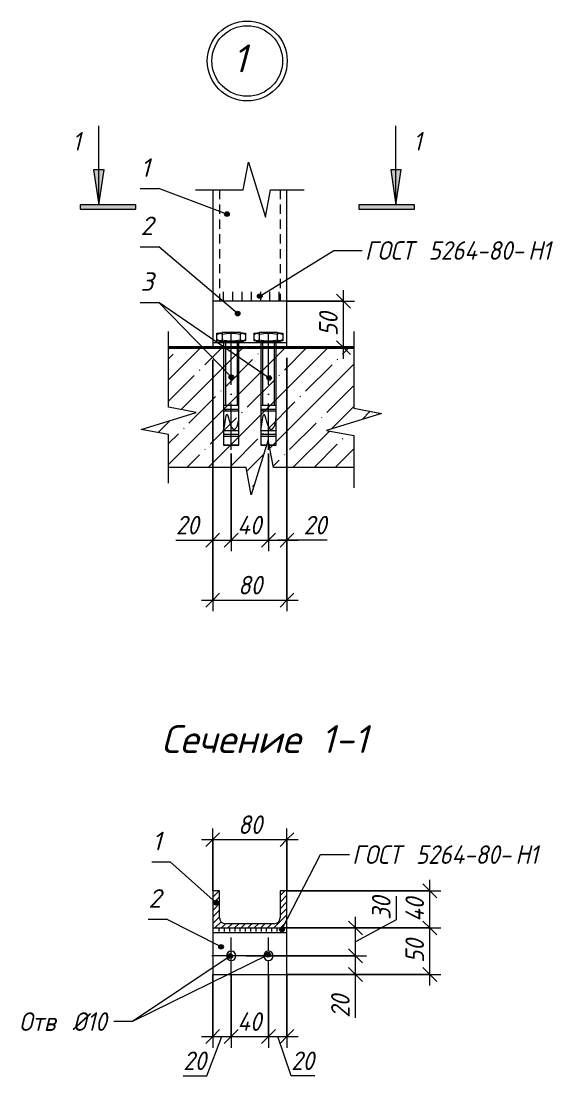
# Model space of a CAD drawing. Header units: millimetres. Extents: x 7563 to 35266, y -386 to 7164.
# Drawn here: x 14346 to 14918, y 3956 to 5092 of the extents above; entities that cross this region are included whole.
import ezdxf

# ---------------------------------------------------------------- set-up
doc = ezdxf.new("R2010")
doc.units = ezdxf.units.MM
doc.linetypes.add('200_ШТРИХ_ш1п0_6_', pattern=[16, 10, -6])
doc.linetypes.add('50_200_ШТРИХ_1Т_ш5_п1_п1_', pattern=[70, 50, -10, 0, -10])
for name, color, linetype, lineweight in [('A-ANNO-DIMS', 7, 'Continuous', 9), ('A-ANNO-DIMS-10', 7, 'Continuous', 9), ('A-ANNO-NOTE', 7, 'Continuous', 9), ('A-DETL', 7, 'Continuous', 9), ('A-DETL-1', 7, 'Continuous', 5), ('A-DETL-2', 7, '200_ШТРИХ_ш1п0_6_', 5), ('A-DETL-4', 7, 'Continuous', 20), ('A-DETL-6', 7, 'Continuous', 40), ('A-DETL-7', 7, '50_200_ШТРИХ_1Т_ш5_п1_п1_', 5), ('A-DETL-CNTR-1', 7, '50_200_ШТРИХ_1Т_ш5_п1_п1_', 5), ('A-DETL-GENF', 7, 'Continuous', 9), ('A-DETL-GENF-1', 7, 'Continuous', 5), ('G-ANNO-TEXT', 7, 'Continuous', 9)]:
    doc.layers.add(name, color=color, linetype=linetype, lineweight=lineweight)
doc.styles.add('ISOCPEUR_B_I', font='', dxfattribs={"height": 30})
doc.styles.add('ISOCPEUR_I', font='isocpeui.ttf', dxfattribs={"width": 0.9, "height": 20})
doc.styles.add('ISOCPEUR_I_4', font='isocpeui.ttf', dxfattribs={"height": 20})
doc.styles.get('ISOCPEUR_B_I').set_extended_font_data('ISOCPEUR', italic=True, bold=True)
doc.dimstyles.new('ISO-2_0_0_9К_СРЕДНИЙ', dxfattribs={"dimscale": 304.8, "dimtxt": 19.919624, "dimasz": 0.049213, "dimexe": 0.03937, "dimexo": 0, "dimgap": 0, "dimtad": 1, "dimdec": 0, "dimzin": 0, "dimdsep": 46, "dimtxsty": 'ISOCPEUR_I', "dimblk1": 'OBLIQUE', "dimblk2": 'OBLIQUE', "dimsah": 1, "dimcen": 0.09, "dimdle": 0.03937, "dimazin": 0, "dimtfac": 1, "dimtdec": 4, "dimtix": 1, "dimtmove": 0, "dimatfit": 3, "dimfxl": 1, "dimtvp": 1, "dimtolj": 1, "dimtzin": 0, "dimarcsym": 2})
doc.dimstyles.new('ISO-2_0_0_9К_СРЕДНИЙ_1', dxfattribs={"dimscale": 304.8, "dimtxt": 19.919624, "dimasz": 0.049213, "dimexe": 0.03937, "dimexo": 0, "dimgap": 0, "dimtad": 1, "dimdec": 0, "dimzin": 0, "dimdsep": 46, "dimtxsty": 'ISOCPEUR_I', "dimblk1": 'OBLIQUE', "dimblk2": 'OBLIQUE', "dimsah": 1, "dimcen": 0.09, "dimdle": 0.03937, "dimazin": 0, "dimtfac": 1, "dimtdec": 4, "dimtix": 1, "dimtmove": 1, "dimatfit": 3, "dimfxl": 1, "dimtvp": 1, "dimtolj": 1, "dimtzin": 0, "dimarcsym": 2})

# ---------------------------------------------------------------- blocks, each defined once
blk = doc.blocks.new('DIMBLOCK53-АР1_Узлы металлических стоек  2 этажа')
at = {"layer": 'A-ANNO-DIMS-10'}
for p, q in [((14551.8, 4672.7), (14551.8, 4521.1)), ((14551.8, 4533.1), (14551.8, 4672.7)), ((14571.8, 4626.5), (14571.8, 4521.1)), ((14571.8, 4533.1), (14571.8, 4626.5)), ((14512.2, 4533.1), (14537.5, 4533.1)), ((14537.5, 4533.1), (14561.8, 4533.1)), ((14539.8, 4533.1), (14571.8, 4533.1))]:
    blk.add_line(p, q, dxfattribs=at)
at = {"layer": 'A-ANNO-DIMS-10', "lineweight": 20}
for p, q in [((14551.8, 4533.1), (14544.3, 4525.6)), ((14551.8, 4533.1), (14559.3, 4540.6)), ((14571.8, 4533.1), (14564.3, 4525.6)), ((14571.8, 4533.1), (14579.3, 4540.6))]:
    blk.add_line(p, q, dxfattribs=at)
at = {"layer": 'A-ANNO-DIMS-10', "color": 0, "insert": (14512.2, 4559.2), "char_height": 20, "width": 30.339, "attachment_point": 1, "line_spacing_factor": 1.149209, "style": 'ISOCPEUR_I'}
blk.add_mtext('20', dxfattribs=at)
blk = doc.blocks.new('_Oblique')
at = {"color": 0, "linetype": 'ByBlock', "lineweight": -2}
blk.add_line((-0.5, -0.5), (0.5, 0.5), dxfattribs=at)
blk = doc.blocks.new('DIMBLOCK54-АР1_Узлы металлических стоек  2 этажа')
at = {"layer": 'A-ANNO-DIMS-10'}
for p, q in [((14571.8, 4626.5), (14571.8, 4521.1)), ((14571.8, 4533.1), (14571.8, 4626.5)), ((14611.8, 4626.5), (14611.8, 4521.1)), ((14611.8, 4533.1), (14611.8, 4626.5)), ((14571.8, 4533.1), (14611.8, 4533.1))]:
    blk.add_line(p, q, dxfattribs=at)
at = {"layer": 'A-ANNO-DIMS-10', "lineweight": 20}
for p, q in [((14571.8, 4533.1), (14564.3, 4525.6)), ((14571.8, 4533.1), (14579.3, 4540.6)), ((14611.8, 4533.1), (14604.3, 4525.6)), ((14611.8, 4533.1), (14619.3, 4540.6))]:
    blk.add_line(p, q, dxfattribs=at)
at = {"layer": 'A-ANNO-DIMS-10', "color": 0, "insert": (14578.4, 4559.2), "char_height": 20, "width": 32.178, "attachment_point": 1, "line_spacing_factor": 1.149209, "style": 'ISOCPEUR_I'}
blk.add_mtext('40', dxfattribs=at)
blk = doc.blocks.new('DIMBLOCK55-АР1_Узлы металлических стоек  2 этажа')
at = {"layer": 'A-ANNO-DIMS-10'}
for p, q in [((14631.8, 4729.3), (14631.8, 4521.1)), ((14631.8, 4533.1), (14631.8, 4729.3)), ((14611.8, 4626.5), (14611.8, 4521.1)), ((14611.8, 4533.1), (14611.8, 4626.5)), ((14611.8, 4533.1), (14643.8, 4533.1)), ((14649.7, 4533.1), (14621.8, 4533.1)), ((14675, 4533.1), (14649.7, 4533.1))]:
    blk.add_line(p, q, dxfattribs=at)
at = {"layer": 'A-ANNO-DIMS-10', "lineweight": 20}
for p, q in [((14611.8, 4533.1), (14604.3, 4525.6)), ((14611.8, 4533.1), (14619.3, 4540.6)), ((14631.8, 4533.1), (14624.3, 4525.6)), ((14631.8, 4533.1), (14639.3, 4540.6))]:
    blk.add_line(p, q, dxfattribs=at)
at = {"layer": 'A-ANNO-DIMS-10', "color": 0, "insert": (14649.7, 4559.2), "char_height": 20, "width": 30.339, "attachment_point": 1, "line_spacing_factor": 1.149209, "style": 'ISOCPEUR_I'}
blk.add_mtext('20', dxfattribs=at)
blk = doc.blocks.new('DIMBLOCK56-АР1_Узлы металлических стоек  2 этажа')
at = {"layer": 'A-ANNO-DIMS-10', "lineweight": 20}
for p, q in [((14692.5, 4790.3), (14685, 4797.8)), ((14692.5, 4790.3), (14700, 4782.8)), ((14692.5, 4740.3), (14685, 4747.8)), ((14692.5, 4740.3), (14700, 4732.8))]:
    blk.add_line(p, q, dxfattribs=at)
at = {"layer": 'A-ANNO-DIMS-10'}
for p, q in [((14692.5, 4728.3), (14692.5, 4802.3)), ((14631.8, 4790.3), (14704.5, 4790.3)), ((14692.5, 4790.3), (14631.8, 4790.3)), ((14639.6, 4740.3), (14704.5, 4740.3)), ((14692.5, 4740.3), (14639.6, 4740.3))]:
    blk.add_line(p, q, dxfattribs=at)
at = {"layer": 'A-ANNO-DIMS-10', "color": 0, "insert": (14666.4, 4752.7), "char_height": 20, "width": 30.339, "attachment_point": 1, "rotation": 90, "line_spacing_factor": 1.149209, "style": 'ISOCPEUR_I'}
blk.add_mtext('50', dxfattribs=at)
blk = doc.blocks.new('DIMBLOCK57-АР1_Узлы металлических стоек  2 этажа')
at = {"layer": 'A-ANNO-DIMS-10'}
for p, q in [((14551.8, 4727), (14551.8, 4456.5)), ((14551.8, 4468.5), (14551.8, 4727)), ((14631.8, 4727), (14631.8, 4456.5)), ((14631.8, 4468.5), (14631.8, 4727)), ((14539.8, 4468.5), (14643.8, 4468.5))]:
    blk.add_line(p, q, dxfattribs=at)
at = {"layer": 'A-ANNO-DIMS-10', "lineweight": 20}
for p, q in [((14551.8, 4468.5), (14559.3, 4476)), ((14631.8, 4468.5), (14639.3, 4476)), ((14551.8, 4468.5), (14544.3, 4461)), ((14631.8, 4468.5), (14624.3, 4461))]:
    blk.add_line(p, q, dxfattribs=at)
at = {"layer": 'A-ANNO-DIMS-10', "color": 0, "insert": (14579.2, 4494.6), "char_height": 20, "width": 30.339, "attachment_point": 1, "line_spacing_factor": 1.149209, "style": 'ISOCPEUR_I'}
blk.add_mtext('80', dxfattribs=at)
blk = doc.blocks.new('DIMBLOCK58-АР1_Узлы металлических стоек  2 этажа')
at = {"layer": 'A-ANNO-DIMS-10', "lineweight": 20}
for p, q in [((14705.5, 4085.5), (14698, 4093)), ((14705.5, 4085.5), (14713, 4078)), ((14705.5, 4065.5), (14698, 4073)), ((14705.5, 4065.5), (14713, 4058))]:
    blk.add_line(p, q, dxfattribs=at)
at = {"layer": 'A-ANNO-DIMS-10'}
for p, q in [((14587.8, 4085.5), (14717.5, 4085.5)), ((14705.5, 4085.5), (14587.8, 4085.5)), ((14705.5, 4053.5), (14705.5, 4085.5)), ((14631.8, 4065.5), (14717.5, 4065.5)), ((14705.5, 4065.5), (14631.8, 4065.5)), ((14705.5, 4044.1), (14705.5, 4075.5)), ((14705.5, 4018.8), (14705.5, 4044.1))]:
    blk.add_line(p, q, dxfattribs=at)
at = {"layer": 'A-ANNO-DIMS-10', "color": 0, "insert": (14679.3, 4018.8), "char_height": 20, "width": 30.339, "attachment_point": 1, "rotation": 90, "line_spacing_factor": 1.149209, "style": 'ISOCPEUR_I'}
blk.add_mtext('20', dxfattribs=at)
blk = doc.blocks.new('DIMBLOCK59-АР1_Узлы металлических стоек  2 этажа')
at = {"layer": 'A-ANNO-DIMS-10'}
for p, q in [((14749.4, 4149.6), (14749.4, 4124.3)), ((14705.5, 4085.5), (14705.5, 4127.5)), ((14749.4, 4124.3), (14705.5, 4100.5)), ((14626.5, 4115.5), (14717.5, 4115.5)), ((14705.5, 4115.5), (14626.5, 4115.5)), ((14587.8, 4085.5), (14717.5, 4085.5)), ((14705.5, 4085.5), (14587.8, 4085.5))]:
    blk.add_line(p, q, dxfattribs=at)
at = {"layer": 'A-ANNO-DIMS-10', "lineweight": 20}
for p, q in [((14705.5, 4115.5), (14698, 4123)), ((14705.5, 4115.5), (14713, 4108)), ((14705.5, 4085.5), (14698, 4093)), ((14705.5, 4085.5), (14713, 4078))]:
    blk.add_line(p, q, dxfattribs=at)
at = {"layer": 'A-ANNO-DIMS-10', "color": 0, "insert": (14723.3, 4124.3), "char_height": 20, "width": 30.339, "attachment_point": 1, "rotation": 90, "line_spacing_factor": 1.149209, "style": 'ISOCPEUR_I'}
blk.add_mtext('30', dxfattribs=at)
blk = doc.blocks.new('DIMBLOCK60-АР1_Узлы металлических стоек  2 этажа')
at = {"layer": 'A-ANNO-DIMS-10', "lineweight": 20}
for p, q in [((14785.5, 4115.5), (14778, 4123)), ((14785.5, 4115.5), (14793, 4108)), ((14785.5, 4065.5), (14778, 4073)), ((14785.5, 4065.5), (14793, 4058))]:
    blk.add_line(p, q, dxfattribs=at)
at = {"layer": 'A-ANNO-DIMS-10'}
for p, q in [((14631.8, 4115.5), (14797.5, 4115.5)), ((14785.5, 4115.5), (14631.8, 4115.5)), ((14785.5, 4053.5), (14785.5, 4115.5)), ((14631.8, 4065.5), (14797.5, 4065.5)), ((14785.5, 4065.5), (14631.8, 4065.5))]:
    blk.add_line(p, q, dxfattribs=at)
at = {"layer": 'A-ANNO-DIMS-10', "color": 0, "insert": (14759.3, 4077.9), "char_height": 20, "width": 30.339, "attachment_point": 1, "rotation": 90, "line_spacing_factor": 1.149209, "style": 'ISOCPEUR_I'}
blk.add_mtext('50', dxfattribs=at)
blk = doc.blocks.new('DIMBLOCK61-АР1_Узлы металлических стоек  2 этажа')
at = {"layer": 'A-ANNO-DIMS-10', "lineweight": 20}
for p, q in [((14785.5, 4155.5), (14778, 4163)), ((14785.5, 4155.5), (14793, 4148)), ((14785.5, 4115.5), (14778, 4123)), ((14785.5, 4115.5), (14793, 4108))]:
    blk.add_line(p, q, dxfattribs=at)
at = {"layer": 'A-ANNO-DIMS-10'}
for p, q in [((14785.5, 4115.5), (14785.5, 4167.5)), ((14631.8, 4155.5), (14797.5, 4155.5)), ((14785.5, 4155.5), (14631.8, 4155.5)), ((14631.8, 4115.5), (14797.5, 4115.5)), ((14785.5, 4115.5), (14631.8, 4115.5))]:
    blk.add_line(p, q, dxfattribs=at)
at = {"layer": 'A-ANNO-DIMS-10', "color": 0, "insert": (14759.3, 4122.1), "char_height": 20, "width": 32.178, "attachment_point": 1, "rotation": 90, "line_spacing_factor": 1.149209, "style": 'ISOCPEUR_I'}
blk.add_mtext('40', dxfattribs=at)
blk = doc.blocks.new('DIMBLOCK62-АР1_Узлы металлических стоек  2 этажа')
at = {"layer": 'A-ANNO-DIMS-10'}
for p, q in [((14551.8, 4065.5), (14551.8, 3986.6)), ((14551.8, 3998.6), (14551.8, 4065.5)), ((14571.8, 4065.2), (14571.8, 3986.6)), ((14571.8, 3998.6), (14571.8, 4065.2)), ((14539.8, 3998.6), (14571.8, 3998.6)), ((14545.4, 3956.4), (14561.8, 3998.6)), ((14520.1, 3956.4), (14545.4, 3956.4))]:
    blk.add_line(p, q, dxfattribs=at)
at = {"layer": 'A-ANNO-DIMS-10', "lineweight": 20}
for p, q in [((14551.8, 3998.6), (14544.3, 3991.1)), ((14551.8, 3998.6), (14559.3, 4006.1)), ((14571.8, 3998.6), (14564.3, 3991.1)), ((14571.8, 3998.6), (14579.3, 4006.1))]:
    blk.add_line(p, q, dxfattribs=at)
at = {"layer": 'A-ANNO-DIMS-10', "color": 0, "insert": (14520.1, 3982.5), "char_height": 20, "width": 30.339, "attachment_point": 1, "line_spacing_factor": 1.149209, "style": 'ISOCPEUR_I'}
blk.add_mtext('20', dxfattribs=at)
blk = doc.blocks.new('DIMBLOCK63-АР1_Узлы металлических стоек  2 этажа')
at = {"layer": 'A-ANNO-DIMS-10'}
for p, q in [((14571.8, 4065.2), (14571.8, 3986.6)), ((14571.8, 3998.6), (14571.8, 4065.2)), ((14611.8, 4065.2), (14611.8, 3986.6)), ((14611.8, 3998.6), (14611.8, 4065.2)), ((14571.8, 3998.6), (14611.8, 3998.6))]:
    blk.add_line(p, q, dxfattribs=at)
at = {"layer": 'A-ANNO-DIMS-10', "lineweight": 20}
for p, q in [((14571.8, 3998.6), (14564.3, 3991.1)), ((14571.8, 3998.6), (14579.3, 4006.1)), ((14611.8, 3998.6), (14604.3, 3991.1)), ((14611.8, 3998.6), (14619.3, 4006.1))]:
    blk.add_line(p, q, dxfattribs=at)
at = {"layer": 'A-ANNO-DIMS-10', "color": 0, "insert": (14578.4, 4024.7), "char_height": 20, "width": 32.178, "attachment_point": 1, "line_spacing_factor": 1.149209, "style": 'ISOCPEUR_I'}
blk.add_mtext('40', dxfattribs=at)
blk = doc.blocks.new('DIMBLOCK64-АР1_Узлы металлических стоек  2 этажа')
at = {"layer": 'A-ANNO-DIMS-10'}
for p, q in [((14631.8, 4065.5), (14631.8, 3986.6)), ((14631.8, 3998.6), (14631.8, 4065.5)), ((14611.8, 4065.2), (14611.8, 3986.6)), ((14611.8, 3998.6), (14611.8, 4065.2)), ((14611.8, 3998.6), (14643.8, 3998.6)), ((14636.3, 3956.4), (14621.8, 3998.6)), ((14661.6, 3956.4), (14636.3, 3956.4))]:
    blk.add_line(p, q, dxfattribs=at)
at = {"layer": 'A-ANNO-DIMS-10', "lineweight": 20}
for p, q in [((14611.8, 3998.6), (14604.3, 3991.1)), ((14611.8, 3998.6), (14619.3, 4006.1)), ((14631.8, 3998.6), (14624.3, 3991.1)), ((14631.8, 3998.6), (14639.3, 4006.1))]:
    blk.add_line(p, q, dxfattribs=at)
at = {"layer": 'A-ANNO-DIMS-10', "color": 0, "insert": (14636.3, 3982.5), "char_height": 20, "width": 30.339, "attachment_point": 1, "line_spacing_factor": 1.149209, "style": 'ISOCPEUR_I'}
blk.add_mtext('20', dxfattribs=at)
blk = doc.blocks.new('DIMBLOCK65-АР1_Узлы металлических стоек  2 этажа')
at = {"layer": 'A-ANNO-DIMS-10'}
for p, q in [((14551.8, 4155.5), (14551.8, 4222.6)), ((14631.8, 4155.5), (14631.8, 4222.6)), ((14539.8, 4210.6), (14643.8, 4210.6)), ((14551.8, 4210.6), (14551.8, 4155.5)), ((14631.8, 4210.6), (14631.8, 4155.5))]:
    blk.add_line(p, q, dxfattribs=at)
at = {"layer": 'A-ANNO-DIMS-10', "lineweight": 20}
for p, q in [((14551.8, 4210.6), (14559.3, 4218.1)), ((14631.8, 4210.6), (14639.3, 4218.1)), ((14551.8, 4210.6), (14544.3, 4203.1)), ((14631.8, 4210.6), (14624.3, 4203.1))]:
    blk.add_line(p, q, dxfattribs=at)
at = {"layer": 'A-ANNO-DIMS-10', "color": 0, "insert": (14579.2, 4236.7), "char_height": 20, "width": 30.339, "attachment_point": 1, "line_spacing_factor": 1.149209, "style": 'ISOCPEUR_I'}
blk.add_mtext('80', dxfattribs=at)
blk = doc.blocks.new('_AT__Текстовая выноска1 - _AT__Текстовая выноска 2-25057224-АР1_Узлы металлических стоек  2 этажа')
at = {"layer": 'A-ANNO-NOTE'}
blk.add_line((0, 0), (2, 0), dxfattribs=at)

msp = doc.modelspace()

# ---------------------------------------------------------------- hatches: boundary and pattern name
at = {"layer": 'A-ANNO-NOTE'}
h = msp.add_hatch(color=256, dxfattribs=at)
edge = h.paths.add_edge_path(flags=0)
edge.add_arc((14567.2, 4884.1), 2.5, 0, 360)
h = msp.add_hatch(color=256, dxfattribs=at)
edge = h.paths.add_edge_path(flags=0)
edge.add_arc((14578.7, 4776.9), 2.5, 0, 360)
h = msp.add_hatch(color=256, dxfattribs=at)
edge = h.paths.add_edge_path(flags=0)
edge.add_arc((14571.9, 4708.4), 2.5, 0, 360)
h = msp.add_hatch(color=256, dxfattribs=at)
edge = h.paths.add_edge_path(flags=0)
edge.add_arc((14612.6, 4707.6), 2.5, 0, 360)
h = msp.add_hatch(color=256, dxfattribs=at)
edge = h.paths.add_edge_path(flags=0)
edge.add_arc((14555.6, 4142.7), 2.5, 0, 360)
h = msp.add_hatch(color=256, dxfattribs=at)
edge = h.paths.add_edge_path(flags=0)
edge.add_arc((14560.8, 4095.2), 2.5, 0, 360)
at = {"layer": 'A-DETL-GENF'}
for points in [[(14429.2, 4894), (14434.9, 4931.7), (14423.6, 4931.7)], [(14749.1, 4894), (14754.8, 4931.7), (14743.5, 4931.7)], [(14434.9, 4889.3), (14469.1, 4889.3), (14469.1, 4894), (14409.2, 4894), (14409.2, 4889.3), (14429.9, 4889.3)], [(14769.1, 4889.3), (14769.1, 4894), (14709.2, 4894), (14709.2, 4889.3), (14754.8, 4889.3)]]:
    msp.add_hatch(color=256, dxfattribs=at).paths.add_polyline_path(points, flags=0)
at = {"layer": 'A-DETL-GENF-1'}
h = msp.add_hatch(dxfattribs=at)
h.set_pattern_fill('FP_11', color=256, style=0, pattern_type=2)
h.set_pattern_definition([(45, (9342.606, 0), (-22.80985, 22.80985), []), (45, (9365.416, 0), (-22.80985, 22.80985), [40.323, -8.065, 0.671, -7.394])])
h.paths.add_polyline_path([(14593.2, 4581.7), (14611.6, 4640.9), (14617.2, 4611.3), (14703.9, 4611.3), (14703.9, 4645.6), (14674.3, 4651.1), (14733.5, 4669.5), (14703.9, 4675), (14703.9, 4740.3), (14504.4, 4740.3), (14504.4, 4676.1), (14534, 4670.6), (14474.8, 4652.2), (14504.4, 4646.7), (14504.4, 4611.3), (14587.7, 4611.3)], flags=0)
h = msp.add_hatch(dxfattribs=at)
h.set_pattern_fill('FP_12', color=256, style=0, pattern_type=2)
h.set_pattern_definition([(45, (9342.606, 0), (-3.535534, 3.535534), [])])
h.paths.add_polyline_path([(14631.8, 4115.5), (14631.8, 4155.5), (14624.4, 4155.5), (14624.4, 4126.5), (14624.2, 4124.9), (14623.5, 4123.3), (14622.5, 4121.9), (14621.1, 4120.9), (14619.6, 4120.3), (14617.9, 4120), (14565.7, 4120), (14564, 4120.3), (14562.4, 4120.9), (14561.1, 4121.9), (14560.1, 4123.3), (14559.4, 4124.9), (14559.2, 4126.5), (14559.2, 4155.5), (14551.8, 4155.5), (14551.8, 4115.5)], flags=0)
at = {"layer": 'G-ANNO-TEXT'}
h = msp.add_hatch(color=256, dxfattribs=at)
edge = h.paths.add_edge_path(flags=0)
edge.add_arc((14602.4, 4795.7), 2.5, 0, 360)
h = msp.add_hatch(color=256, dxfattribs=at)
edge = h.paths.add_edge_path(flags=0)
edge.add_arc((14626.4, 4113.7), 2.5, 0, 360)
h = msp.add_hatch(color=256, dxfattribs=at)
edge = h.paths.add_edge_path(flags=0)
edge.add_arc((14611.5, 4086.7), 2.5, 0, 360)
h = msp.add_hatch(color=256, dxfattribs=at)
edge = h.paths.add_edge_path(flags=0)
edge.add_arc((14570.7, 4085.2), 2.5, 0, 360)

# ---------------------------------------------------------------- linework, layer by layer
at = {"layer": 'A-ANNO-NOTE'}
for p, q in [((14567.2, 4884.1), (14493.7, 4911.6)), ((14578.7, 4776.9), (14493.7, 4848.8)), ((14612.6, 4707.6), (14493.7, 4788.8)), ((14571.9, 4708.4), (14493.7, 4788.8)), ((14555.6, 4142.7), (14506.2, 4186.6)), ((14560.8, 4095.2), (14502.2, 4124.8))]:
    msp.add_line(p, q, dxfattribs=at)
for centre in [(14567.2, 4884.1), (14578.7, 4776.9), (14571.9, 4708.4), (14612.6, 4707.6), (14555.6, 4142.7), (14560.8, 4095.2)]:
    msp.add_circle(centre, 2.5, dxfattribs=at)
at = {"layer": 'A-DETL'}
for p, q in [((14423.6, 4931.7), (14429.2, 4894)), ((14434.9, 4931.7), (14423.6, 4931.7)), ((14429.2, 4894), (14434.9, 4931.7)), ((14584.8, 4910.3), (14590.3, 4939.9)), ((14590.3, 4939.9), (14608.7, 4880.7)), ((14754.8, 4931.7), (14743.5, 4931.7)), ((14743.5, 4931.7), (14749.1, 4894)), ((14749.1, 4894), (14754.8, 4931.7)), ((14533.3, 4910.3), (14584.8, 4910.3)), ((14551.8, 4910.3), (14551.8, 4790.3)), ((14608.7, 4880.7), (14614.2, 4910.3)), ((14614.2, 4910.3), (14650.2, 4910.3)), ((14631.8, 4790.3), (14631.8, 4910.3)), ((14409.2, 4894), (14409.2, 4889.3)), ((14429.2, 4894), (14409.2, 4894)), ((14409.2, 4889.3), (14469.1, 4889.3)), ((14469.1, 4894), (14429.2, 4894)), ((14469.1, 4889.3), (14469.1, 4894)), ((14749.1, 4894), (14709.2, 4894)), ((14709.2, 4894), (14709.2, 4889.3)), ((14709.2, 4889.3), (14769.1, 4889.3)), ((14769.1, 4894), (14749.1, 4894)), ((14769.1, 4889.3), (14769.1, 4894)), ((14563.5, 4790.3), (14563.5, 4800.3)), ((14573.5, 4790.3), (14573.5, 4800.3)), ((14583.5, 4790.3), (14583.5, 4800.3)), ((14593.5, 4790.3), (14593.5, 4800.3)), ((14603.5, 4790.3), (14603.5, 4800.3)), ((14613.5, 4790.3), (14613.5, 4800.3)), ((14623.5, 4790.3), (14623.5, 4800.3)), ((14631.8, 4790.3), (14551.8, 4790.3)), ((14551.8, 4790.3), (14551.8, 4745.3)), ((14631.8, 4745.3), (14631.8, 4790.3)), ((14504.4, 4676.1), (14504.4, 4757.5)), ((14703.9, 4757.5), (14703.9, 4675)), ((14631.8, 4745.3), (14551.8, 4745.3)), ((14551.8, 4745.3), (14551.8, 4740.3)), ((14631.8, 4740.3), (14631.8, 4745.3)), ((14474.8, 4652.2), (14534, 4670.6)), ((14534, 4670.6), (14504.4, 4676.1)), ((14733.5, 4669.5), (14674.3, 4651.1)), ((14703.9, 4675), (14733.5, 4669.5)), ((14504.4, 4646.7), (14474.8, 4652.2)), ((14504.4, 4594.5), (14504.4, 4646.7)), ((14674.3, 4651.1), (14703.9, 4645.6)), ((14703.9, 4645.6), (14703.9, 4589.2)), ((14611.6, 4640.9), (14593.2, 4581.7)), ((14617.2, 4611.3), (14611.6, 4640.9)), ((14587.7, 4611.3), (14504.4, 4611.3)), ((14593.2, 4581.7), (14587.7, 4611.3)), ((14703.9, 4611.3), (14617.2, 4611.3)), ((14551.8, 4115.5), (14551.8, 4065.5)), ((14558.5, 4115.5), (14558.5, 4111.7)), ((14564.2, 4115.5), (14564.2, 4111.7)), ((14569.8, 4115.5), (14569.8, 4111.7)), ((14575.5, 4115.5), (14575.5, 4111.7)), ((14581.2, 4115.5), (14581.2, 4111.7)), ((14586.9, 4115.5), (14586.9, 4111.7)), ((14592.5, 4115.5), (14592.5, 4111.7)), ((14598.2, 4115.5), (14598.2, 4111.7)), ((14603.9, 4115.5), (14603.9, 4111.7)), ((14609.5, 4115.5), (14609.5, 4111.7)), ((14615.2, 4115.5), (14615.2, 4111.7)), ((14620.9, 4115.5), (14620.9, 4111.7)), ((14626.5, 4115.5), (14626.5, 4111.7)), ((14631.8, 4065.5), (14631.8, 4115.5)), ((14551.8, 4110.5), (14631.8, 4110.5)), ((14551.8, 4065.5), (14631.8, 4065.5))]:
    msp.add_line(p, q, dxfattribs=at)
for radius in [43, 38]:
    msp.add_circle((14589, 5048.9), radius, dxfattribs=at)
for centre, start, end in [((14571.8, 4085.5), 90, 270), ((14571.8, 4085.5), 270, 90), ((14611.8, 4085.5), 90, 270), ((14611.8, 4085.5), 270, 90)]:
    msp.add_arc(centre, 5, start, end, dxfattribs=at)
at = {"layer": 'A-DETL-1'}
for p, q in [((14429.2, 4894), (14429.2, 4979)), ((14749.1, 4894), (14749.1, 4979)), ((14556.4, 4755.7), (14561.9, 4756.5)), ((14556.4, 4747.5), (14556.4, 4755.7)), ((14561.9, 4746.7), (14556.4, 4747.5)), ((14581.7, 4756.5), (14561.9, 4756.5)), ((14561.9, 4756.5), (14561.9, 4746.7)), ((14581.7, 4756.5), (14587.2, 4755.7)), ((14581.7, 4746.7), (14581.7, 4756.5)), ((14587.2, 4747.5), (14581.7, 4746.7)), ((14587.2, 4755.7), (14587.2, 4747.5)), ((14596.4, 4755.7), (14601.9, 4756.5)), ((14596.4, 4747.5), (14596.4, 4755.7)), ((14601.9, 4746.7), (14596.4, 4747.5)), ((14621.7, 4756.5), (14601.9, 4756.5)), ((14601.9, 4756.5), (14601.9, 4746.7)), ((14621.7, 4756.5), (14627.2, 4755.7)), ((14621.7, 4746.7), (14621.7, 4756.5)), ((14627.2, 4747.5), (14621.7, 4746.7)), ((14627.2, 4755.7), (14627.2, 4747.5)), ((14584.5, 4746.7), (14559.1, 4746.7)), ((14559.1, 4746.7), (14559.1, 4745.3)), ((14584.5, 4745.3), (14559.1, 4745.3)), ((14581.7, 4746.7), (14561.9, 4746.7)), ((14563.5, 4745.3), (14563.5, 4635.3)), ((14565.6, 4745.3), (14565.6, 4678.3)), ((14578, 4745.3), (14578, 4678.3)), ((14580.1, 4635.3), (14580.1, 4745.3)), ((14584.5, 4745.3), (14584.5, 4746.7)), ((14624.5, 4746.7), (14599.1, 4746.7)), ((14599.1, 4746.7), (14599.1, 4745.3)), ((14624.5, 4745.3), (14599.1, 4745.3)), ((14621.7, 4746.7), (14601.9, 4746.7)), ((14603.5, 4745.3), (14603.5, 4635.3)), ((14605.6, 4745.3), (14605.6, 4678.3)), ((14618, 4745.3), (14618, 4678.3)), ((14620.1, 4635.3), (14620.1, 4745.3)), ((14624.5, 4745.3), (14624.5, 4746.7)), ((14563.5, 4678.3), (14580.1, 4678.3)), ((14563.5, 4674.1), (14580.1, 4674.1)), ((14563.5, 4672.1), (14580.1, 4672.1)), ((14565.6, 4674.1), (14565.6, 4672.1)), ((14565.7, 4674.1), (14565.7, 4672.1)), ((14603.5, 4678.3), (14620.1, 4678.3)), ((14603.5, 4674.1), (14620.1, 4674.1)), ((14603.5, 4672.1), (14620.1, 4672.1)), ((14605.6, 4674.1), (14605.6, 4672.1)), ((14605.7, 4674.1), (14605.7, 4672.1)), ((14563.5, 4651.1), (14580.1, 4651.1)), ((14563.5, 4647), (14580.1, 4647)), ((14564.5, 4644.9), (14579.1, 4644.9)), ((14603.5, 4651.1), (14620.1, 4651.1)), ((14603.5, 4647), (14620.1, 4647)), ((14604.5, 4644.9), (14619.1, 4644.9)), ((14580.1, 4635.3), (14563.5, 4635.3)), ((14563.5, 4635.3), (14580.1, 4635.3)), ((14609.9, 4635.3), (14603.5, 4635.3)), ((14603.5, 4635.3), (14609.9, 4635.3)), ((14620.1, 4635.3), (14612.7, 4635.3)), ((14612.7, 4635.3), (14620.1, 4635.3))]:
    msp.add_line(p, q, dxfattribs=at)
for centre, radius, start, end in [((14559.5, 4751.2), 4.23, 56.0803, 137.7236), ((14559.5, 4752.1), 4.23, 222.2764, 303.9197), ((14571.8, 4712.8), 42.8, 76.6145, 103.3855), ((14571.8, 4790.5), 42.8, 256.6145, 283.3855), ((14584.1, 4751.2), 4.23, 42.2764, 123.9197), ((14584.1, 4752.1), 4.23, 236.0803, 317.7236), ((14599.5, 4751.2), 4.23, 56.0803, 137.7236), ((14599.5, 4752.1), 4.23, 222.2764, 303.9197), ((14611.8, 4712.8), 42.8, 76.6145, 103.3855), ((14611.8, 4790.5), 42.8, 256.6145, 283.3855), ((14624.1, 4751.2), 4.23, 42.2764, 123.9197), ((14624.1, 4752.1), 4.23, 236.0803, 317.7236), ((14564.7, 4646.2), 1.38, 210.8995, 261.2766), ((14578.9, 4646.2), 1.38, 278.7234, 329.1005), ((14604.7, 4646.2), 1.38, 210.8995, 261.2766), ((14618.9, 4646.2), 1.38, 278.7234, 329.1005)]:
    msp.add_arc(centre, radius, start, end, dxfattribs=at)
for points in [[(14563.5, 4651.1), (14564.7, 4655.8), (14567.2, 4681.3), (14570.9, 4643.8), (14580.1, 4655.8), (14580.1, 4666.8)], [(14603.5, 4651.1), (14604.7, 4655.8), (14607.2, 4681.3), (14610.9, 4643.8), (14620.1, 4655.8), (14620.1, 4666.8)]]:
    msp.add_open_spline(points, degree=3, knots=[3.947128, 3.947128, 3.947128, 3.947128, 10.095996, 20.129437, 28.583816, 28.583816, 28.583816, 28.583816], dxfattribs=at)
at = {"layer": 'A-DETL-2'}
for p, q in [((14559.2, 4910.3), (14559.2, 4790.3)), ((14624.4, 4910.3), (14624.4, 4790.3))]:
    msp.add_line(p, q, dxfattribs=at)
at = {"layer": 'A-DETL-4'}
for p, q in [((14559.2, 4155.5), (14551.8, 4155.5)), ((14551.8, 4155.5), (14551.8, 4115.5)), ((14559.2, 4126.5), (14559.2, 4155.5)), ((14631.8, 4155.5), (14624.4, 4155.5)), ((14624.4, 4155.5), (14624.4, 4126.5)), ((14631.8, 4115.5), (14631.8, 4155.5)), ((14551.8, 4115.5), (14631.8, 4115.5)), ((14617.9, 4120), (14565.7, 4120))]:
    msp.add_line(p, q, dxfattribs=at)
for centre, start, end in [((14565.7, 4126.5), 180, 270), ((14617.9, 4126.5), 270, 0)]:
    msp.add_arc(centre, 6.5, start, end, dxfattribs=at)
at = {"layer": 'A-DETL-6'}
msp.add_line((14703.9, 4740.3), (14504.4, 4740.3), dxfattribs=at)
at = {"layer": 'A-DETL-7'}
for p, q in [((14571.8, 4630.3), (14571.8, 4760.3)), ((14611.8, 4630.3), (14611.8, 4760.3)), ((14571.8, 4745.3), (14571.8, 4756.5)), ((14611.8, 4745.3), (14611.8, 4756.5))]:
    msp.add_line(p, q, dxfattribs=at)
at = {"layer": 'A-DETL-CNTR-1'}
for p, q in [((14571.8, 4065.2), (14571.8, 4105.2)), ((14611.8, 4090.5), (14611.8, 4105.2)), ((14587.8, 4085.5), (14550.8, 4085.5)), ((14606.8, 4085.5), (14590.8, 4085.5)), ((14611.8, 4065.2), (14611.8, 4080.5)), ((14627.8, 4085.5), (14616.8, 4085.5))]:
    msp.add_line(p, q, dxfattribs=at)
at = {"layer": 'G-ANNO-TEXT'}
for p, q in [((14602.4, 4795.7), (14682.4, 4844.9)), ((14682.4, 4844.9), (14712.7, 4844.9)), ((14626.4, 4113.7), (14667.7, 4194.5)), ((14667.7, 4194.5), (14699, 4194.5)), ((14611.5, 4086.7), (14465.4, 4014.7)), ((14570.7, 4085.2), (14465.4, 4014.7)), ((14451.4, 4014.7), (14445.3, 4014.7)), ((14465.4, 4014.7), (14451.4, 4014.7)), ((14465.4, 4014.7), (14451.4, 4014.7))]:
    msp.add_line(p, q, dxfattribs=at)
for centre in [(14602.4, 4795.7), (14626.4, 4113.7), (14611.5, 4086.7), (14570.7, 4085.2)]:
    msp.add_circle(centre, 2.5, dxfattribs=at)

# ---------------------------------------------------------------- block references
at = {"layer": 'A-ANNO-NOTE', "xscale": 10, "yscale": 10, "zscale": 10}
for p in [(14473.7, 4911.6), (14473.7, 4848.8), (14473.7, 4788.8), (14486.2, 4186.6), (14482.2, 4124.8)]:
    msp.add_blockref('_AT__Текстовая выноска1 - _AT__Текстовая выноска 2-25057224-АР1_Узлы металлических стоек  2 этажа', p, dxfattribs=at)

# ---------------------------------------------------------------- texts
at = {"layer": 'A-ANNO-NOTE', "char_height": 20, "attachment_point": 1, "style": 'ISOCPEUR_I_4'}
for s, insert, width in [('\\fISOCPEUR|b0|i1|c204|p34|;1', (14474.1, 4944.1), 12.827), ('\\fISOCPEUR|b0|i1|c204|p34|;2', (14474.1, 4881.4), 17.637), ('\\fISOCPEUR|b0|i1|c204|p34|;3', (14474.1, 4821.4), 17.637), ('\\fISOCPEUR|b0|i1|c204|p34|;1', (14486.7, 4219.1), 12.827), ('\\fISOCPEUR|b0|i1|c204|p34|;2', (14482.6, 4157.3), 17.637)]:
    msp.add_mtext(s, dxfattribs=dict(at, insert=insert, width=width))
at = {"layer": 'G-ANNO-TEXT', "attachment_point": 1}
for s, insert, char_height, width, style in [('\\fISOCPEUR|b1|i1|c204|p34|;1', (14573.6, 5066.7), 30, 19.241, 'ISOCPEUR_B_I'), ('\\fISOCPEUR|b0|i1|c204|p34|;\\W.9;1', (14400.8, 4972.4), 20, 11.544, 'ISOCPEUR_I'), ('\\fISOCPEUR|b0|i1|c204|p34|;\\W.9;1', (14767.8, 4972.4), 20, 11.544, 'ISOCPEUR_I'), ('ГОСТ', (14715.7, 4854.9), 20, 69.266, 'ISOCPEUR_I'), (' 5264-80-', (14772.8, 4854.9), 20, 143.582, 'ISOCPEUR_I'), ('\\fISOCPEUR|b0|i1|c204|p34|;\\W.9;Н', (14891.3, 4854.9), 20, 18.759, 'ISOCPEUR_I'), ('\\fISOCPEUR|b0|i1|c204|p34|;\\W.9;1', (14906.8, 4854.9), 20, 11.544, 'ISOCPEUR_I'), ('Сечение', (14496.4, 4333.9), 30, 185.19, 'ISOCPEUR_B_I'), (' 1-1', (14649.2, 4333.9), 30, 88.186, 'ISOCPEUR_B_I'), ('ГОСТ', (14702, 4204.5), 20, 69.266, 'ISOCPEUR_I'), (' 5264-80-', (14759.1, 4204.5), 20, 143.582, 'ISOCPEUR_I'), ('\\fISOCPEUR|b0|i1|c204|p34|;\\W.9;Н', (14877.6, 4204.5), 20, 18.759, 'ISOCPEUR_I'), ('\\fISOCPEUR|b0|i1|c204|p34|;\\W.9;1', (14893.1, 4204.5), 20, 11.544, 'ISOCPEUR_I'), ('Отв', (14343.5, 4024.7), 20, 55.557, 'ISOCPEUR_I'), (' Ø10', (14389.3, 4024.7), 20, 64.215, 'ISOCPEUR_I')]:
    msp.add_mtext(s, dxfattribs=dict(at, insert=insert, char_height=char_height, width=width, style=style))

# ---------------------------------------------------------------- dimensions: what is measured, and where the dimension line sits
at = {"layer": 'A-ANNO-DIMS'}
for base, p1, p2, override, picture, middle in [((14692.5, 4790.3), (14639.6, 4740.3), (14631.8, 4790.3), {"dimpost": '<>', "dimfxl": 50.598735}, 'DIMBLOCK56-АР1_Узлы металлических стоек  2 этажа', (14682.5, 4765.3)), ((14785.5, 4155.5), (14631.8, 4115.5), (14631.8, 4155.5), {"dimpost": '<>', "dimfxl": 40}, 'DIMBLOCK61-АР1_Узлы металлических стоек  2 этажа', (14775.5, 4135.5)), ((14785.5, 4115.5), (14631.8, 4065.5), (14631.8, 4115.5), {"dimpost": '<>', "dimfxl": 50}, 'DIMBLOCK60-АР1_Узлы металлических стоек  2 этажа', (14775.5, 4090.5))]:
    dim = msp.add_linear_dim(base=base, p1=p1, p2=p2, angle=90, dimstyle='ISO-2_0_0_9К_СРЕДНИЙ', override=override, dxfattribs=at)
    dim.commit()
    dim.dimension.update_dxf_attribs({"geometry": picture, "text_midpoint": middle})
for base, p1, p2, override, picture, middle in [((14631.8, 4468.5), (14551.8, 4727), (14631.8, 4727), {"dimpost": '<>', "dimfxl": 80}, 'DIMBLOCK57-АР1_Узлы металлических стоек  2 этажа', (14591.8, 4478.5)), ((14611.8, 4533.1), (14571.8, 4626.5), (14611.8, 4626.5), {"dimpost": '<>', "dimfxl": 40}, 'DIMBLOCK54-АР1_Узлы металлических стоек  2 этажа', (14591.8, 4543.1)), ((14631.8, 4210.6), (14551.8, 4155.5), (14631.8, 4155.5), {"dimpost": '<>', "dimfxl": 80}, 'DIMBLOCK65-АР1_Узлы металлических стоек  2 этажа', (14591.8, 4220.6)), ((14611.8, 3998.6), (14571.8, 4065.2), (14611.8, 4065.2), {"dimpost": '<>', "dimfxl": 40}, 'DIMBLOCK63-АР1_Узлы металлических стоек  2 этажа', (14591.8, 4008.6))]:
    dim = msp.add_linear_dim(base=base, p1=p1, p2=p2, dimstyle='ISO-2_0_0_9К_СРЕДНИЙ', override=override, dxfattribs=at)
    dim.commit()
    dim.dimension.update_dxf_attribs({"geometry": picture, "text_midpoint": middle})
for base, p1, p2, override, picture, middle in [((14631.8, 4533.1), (14611.8, 4626.5), (14631.8, 4729.3), {"dimpost": '<>', "dimfxl": 104.703271}, 'DIMBLOCK55-АР1_Узлы металлических стоек  2 этажа', (14664.9, 4545.9)), ((14571.8, 4533.1), (14551.8, 4672.7), (14571.8, 4626.5), {"dimpost": '<>', "dimfxl": 50.346469}, 'DIMBLOCK53-АР1_Узлы металлических стоек  2 этажа', (14527.4, 4545.9)), ((14571.8, 3998.6), (14551.8, 4065.5), (14571.8, 4065.2), {"dimpost": '<>', "dimfxl": 20.003834}, 'DIMBLOCK62-АР1_Узлы металлических стоек  2 этажа', (14535.3, 3969.1)), ((14631.8, 3998.6), (14611.8, 4065.2), (14631.8, 4065.5), {"dimpost": '<>', "dimfxl": 20.003834}, 'DIMBLOCK64-АР1_Узлы металлических стоек  2 этажа', (14651.5, 3969.1))]:
    dim = msp.add_linear_dim(base=base, p1=p1, p2=p2, dimstyle='ISO-2_0_0_9К_СРЕДНИЙ_1', override=override, dxfattribs=at)
    dim.commit()
    dim.dimension.update_dxf_attribs({"geometry": picture, "text_midpoint": middle, "dimtype": 160})
for base, p1, p2, override, picture, middle in [((14705.5, 4115.5), (14587.8, 4085.5), (14626.5, 4115.5), {"dimpost": '<>', "dimfxl": 49.003027}, 'DIMBLOCK59-АР1_Узлы металлических стоек  2 этажа', (14736.6, 4139.5)), ((14705.5, 4085.5), (14631.8, 4065.5), (14587.8, 4085.5), {"dimpost": '<>', "dimfxl": 48.331988}, 'DIMBLOCK58-АР1_Узлы металлических стоек  2 этажа', (14692.7, 4033.9))]:
    dim = msp.add_linear_dim(base=base, p1=p1, p2=p2, angle=90, dimstyle='ISO-2_0_0_9К_СРЕДНИЙ_1', override=override, dxfattribs=at)
    dim.commit()
    dim.dimension.update_dxf_attribs({"geometry": picture, "text_midpoint": middle, "dimtype": 160, "text_rotation": 90})

doc.saveas('drawing.dxf')
